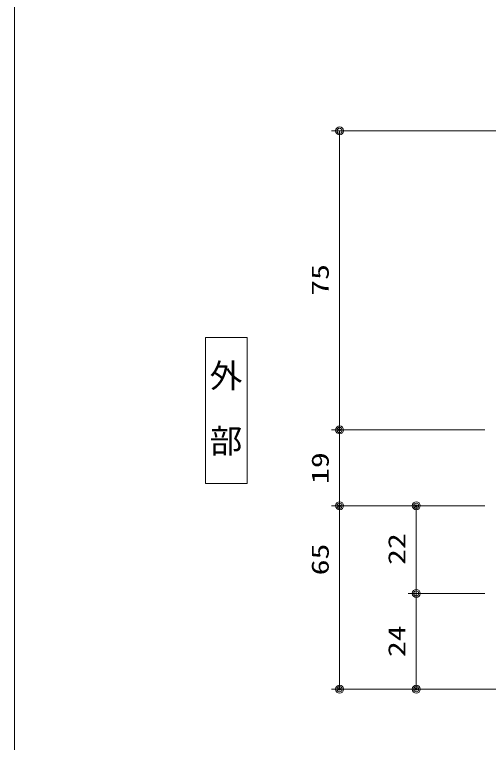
# Model space of a CAD drawing. Units: millimetres on the paper. Extents: x -395 to 395, y -281 to 281.
# Drawn here: x -395.3 to -276.4, y -85 to 97.5 of the extents above; entities that cross this region are included whole.
import ezdxf
from ezdxf.enums import TextEntityAlignment as Align

# ---------------------------------------------------------------- set-up
doc = ezdxf.new("R2010")
doc.units = ezdxf.units.MM
doc.header["$PDMODE"] = 32
doc.header["$PDSIZE"] = 0.5
for name, color, linetype, lineweight in [('0-2_USERZ', 3, 'Continuous', 9), ('0-3_F-1', 7, 'Continuous', 9), ('0-5_0', 7, 'Continuous', 9), ('0-7_USER1', 4, 'Continuous', 9), ('0-8_SUNPOU', 3, 'Continuous', 9)]:
    doc.layers.add(name, color=color, linetype=linetype, lineweight=lineweight)
doc.layers.add('0-6_DEFPOINTS', color=1, linetype='Continuous')
doc.styles.add('@ＭＳ ゴシック', font='')
doc.styles.add('ＭＳ ゴシック', font='')
doc.styles.get('@ＭＳ ゴシック').set_extended_font_data('@MS Gothic')
doc.styles.get('ＭＳ ゴシック').set_extended_font_data('MS Gothic')

# ---------------------------------------------------------------- blocks, each defined once
blk = doc.blocks.new('図枠')
at = {"layer": '0-3_F-1'}
blk.add_lwpolyline([(790.6, 0), (0, 0), (0, 562), (790.6, 562)], close=True, dxfattribs=at)
blk = doc.blocks.new('DOT1')
at = {"layer": '0-5_0'}
blk.add_line((0, 0), (-1, 0), dxfattribs=at)
for radius in [0.5, 0.325]:
    blk.add_circle((0, 0), radius, dxfattribs=at)
blk = doc.blocks.new('GAIBU_H')
at = {"layer": '0-7_USER1'}
blk.add_lwpolyline([(-5.22, -18.32), (5.22, -18.32), (5.22, 18.32), (-5.22, 18.32)], close=True, dxfattribs=at)
at = {"layer": '0-7_USER1', "style": '@ＭＳ ゴシック'}
blk.add_text('外\u3000部', height=5.99, rotation=270, dxfattribs=at).set_placement((-4.987, 12.92), align=Align.BOTTOM_LEFT)

msp = doc.modelspace()

# ---------------------------------------------------------------- linework, layer by layer
at = {"layer": '0-2_USERZ'}
for p, q in [((-277.266, -25.641), (-296.505, -25.641)), ((-294.505, -45.645), (-294.505, -27.641)), ((-277.266, -47.645), (-296.505, -47.645)), ((-277.266, -47.645), (-296.505, -47.645)), ((-294.505, -49.645), (-294.505, -69.645)), ((-277.266, -71.645), (-296.505, -71.645))]:
    msp.add_line(p, q, dxfattribs=at)
at = {"layer": '0-6_DEFPOINTS'}
for p in [(-313.746, -6.641), (-313.746, -25.641), (-294.505, -25.641), (-313.746, -71.645), (-294.505, -71.645)]:
    msp.add_point(p, dxfattribs=at)
at = {"layer": '0-8_SUNPOU'}
for p, q in [((-185.266, 68.359), (-315.746, 68.359)), ((-313.746, 66.359), (-313.746, -4.641)), ((-277.266, -6.641), (-315.746, -6.641)), ((-277.266, -6.641), (-315.746, -6.641)), ((-277.266, -6.641), (-315.746, -6.641)), ((-313.746, -8.641), (-313.746, -23.641)), ((-313.746, -8.641), (-313.746, -69.645)), ((-277.266, -25.641), (-315.746, -25.641)), ((-185.266, -71.645), (-315.746, -71.645))]:
    msp.add_line(p, q, dxfattribs=at)

# ---------------------------------------------------------------- block references
at = {"layer": '0-2_USERZ'}
msp.add_blockref('図枠', (-395.3, -281), dxfattribs=at)
at = {"layer": '0-2_USERZ', "xscale": 2, "yscale": 2}
for p, rotation in [((-294.505, -25.641), 90), ((-294.505, -47.645), 270), ((-294.505, -47.645), 90), ((-294.505, -71.645), 270)]:
    msp.add_blockref('DOT1', p, dxfattribs=dict(at, rotation=rotation))
at = {"layer": '0-7_USER1'}
msp.add_blockref('GAIBU_H', (-342.165, -1.784), dxfattribs=at)
at = {"layer": '0-8_SUNPOU', "xscale": 2, "yscale": 2}
for p, rotation in [((-313.746, 68.359), 90), ((-313.746, -6.641), 270), ((-313.746, -6.641), 90), ((-313.746, -6.641), 90), ((-313.746, -25.641), 270), ((-313.746, -71.645), 270)]:
    msp.add_blockref('DOT1', p, dxfattribs=dict(at, rotation=rotation))

# ---------------------------------------------------------------- texts
at = {"layer": '0-2_USERZ', "style": 'ＭＳ ゴシック', "width": 1.35}
for s, p in [('22', (-295.922, -40.5)), ('24', (-295.922, -63.599))]:
    msp.add_text(s, height=4.333, rotation=90, dxfattribs=at).set_placement(p, align=Align.BOTTOM_LEFT)
at = {"layer": '0-8_SUNPOU', "style": 'ＭＳ ゴシック', "width": 1.35}
for s, p in [('75', (-315.163, 27.002)), ('19', (-315.163, -20.191)), ('65', (-315.163, -43.097))]:
    msp.add_text(s, height=4.333, rotation=90, dxfattribs=at).set_placement(p, align=Align.BOTTOM_LEFT)

doc.saveas('drawing.dxf')
